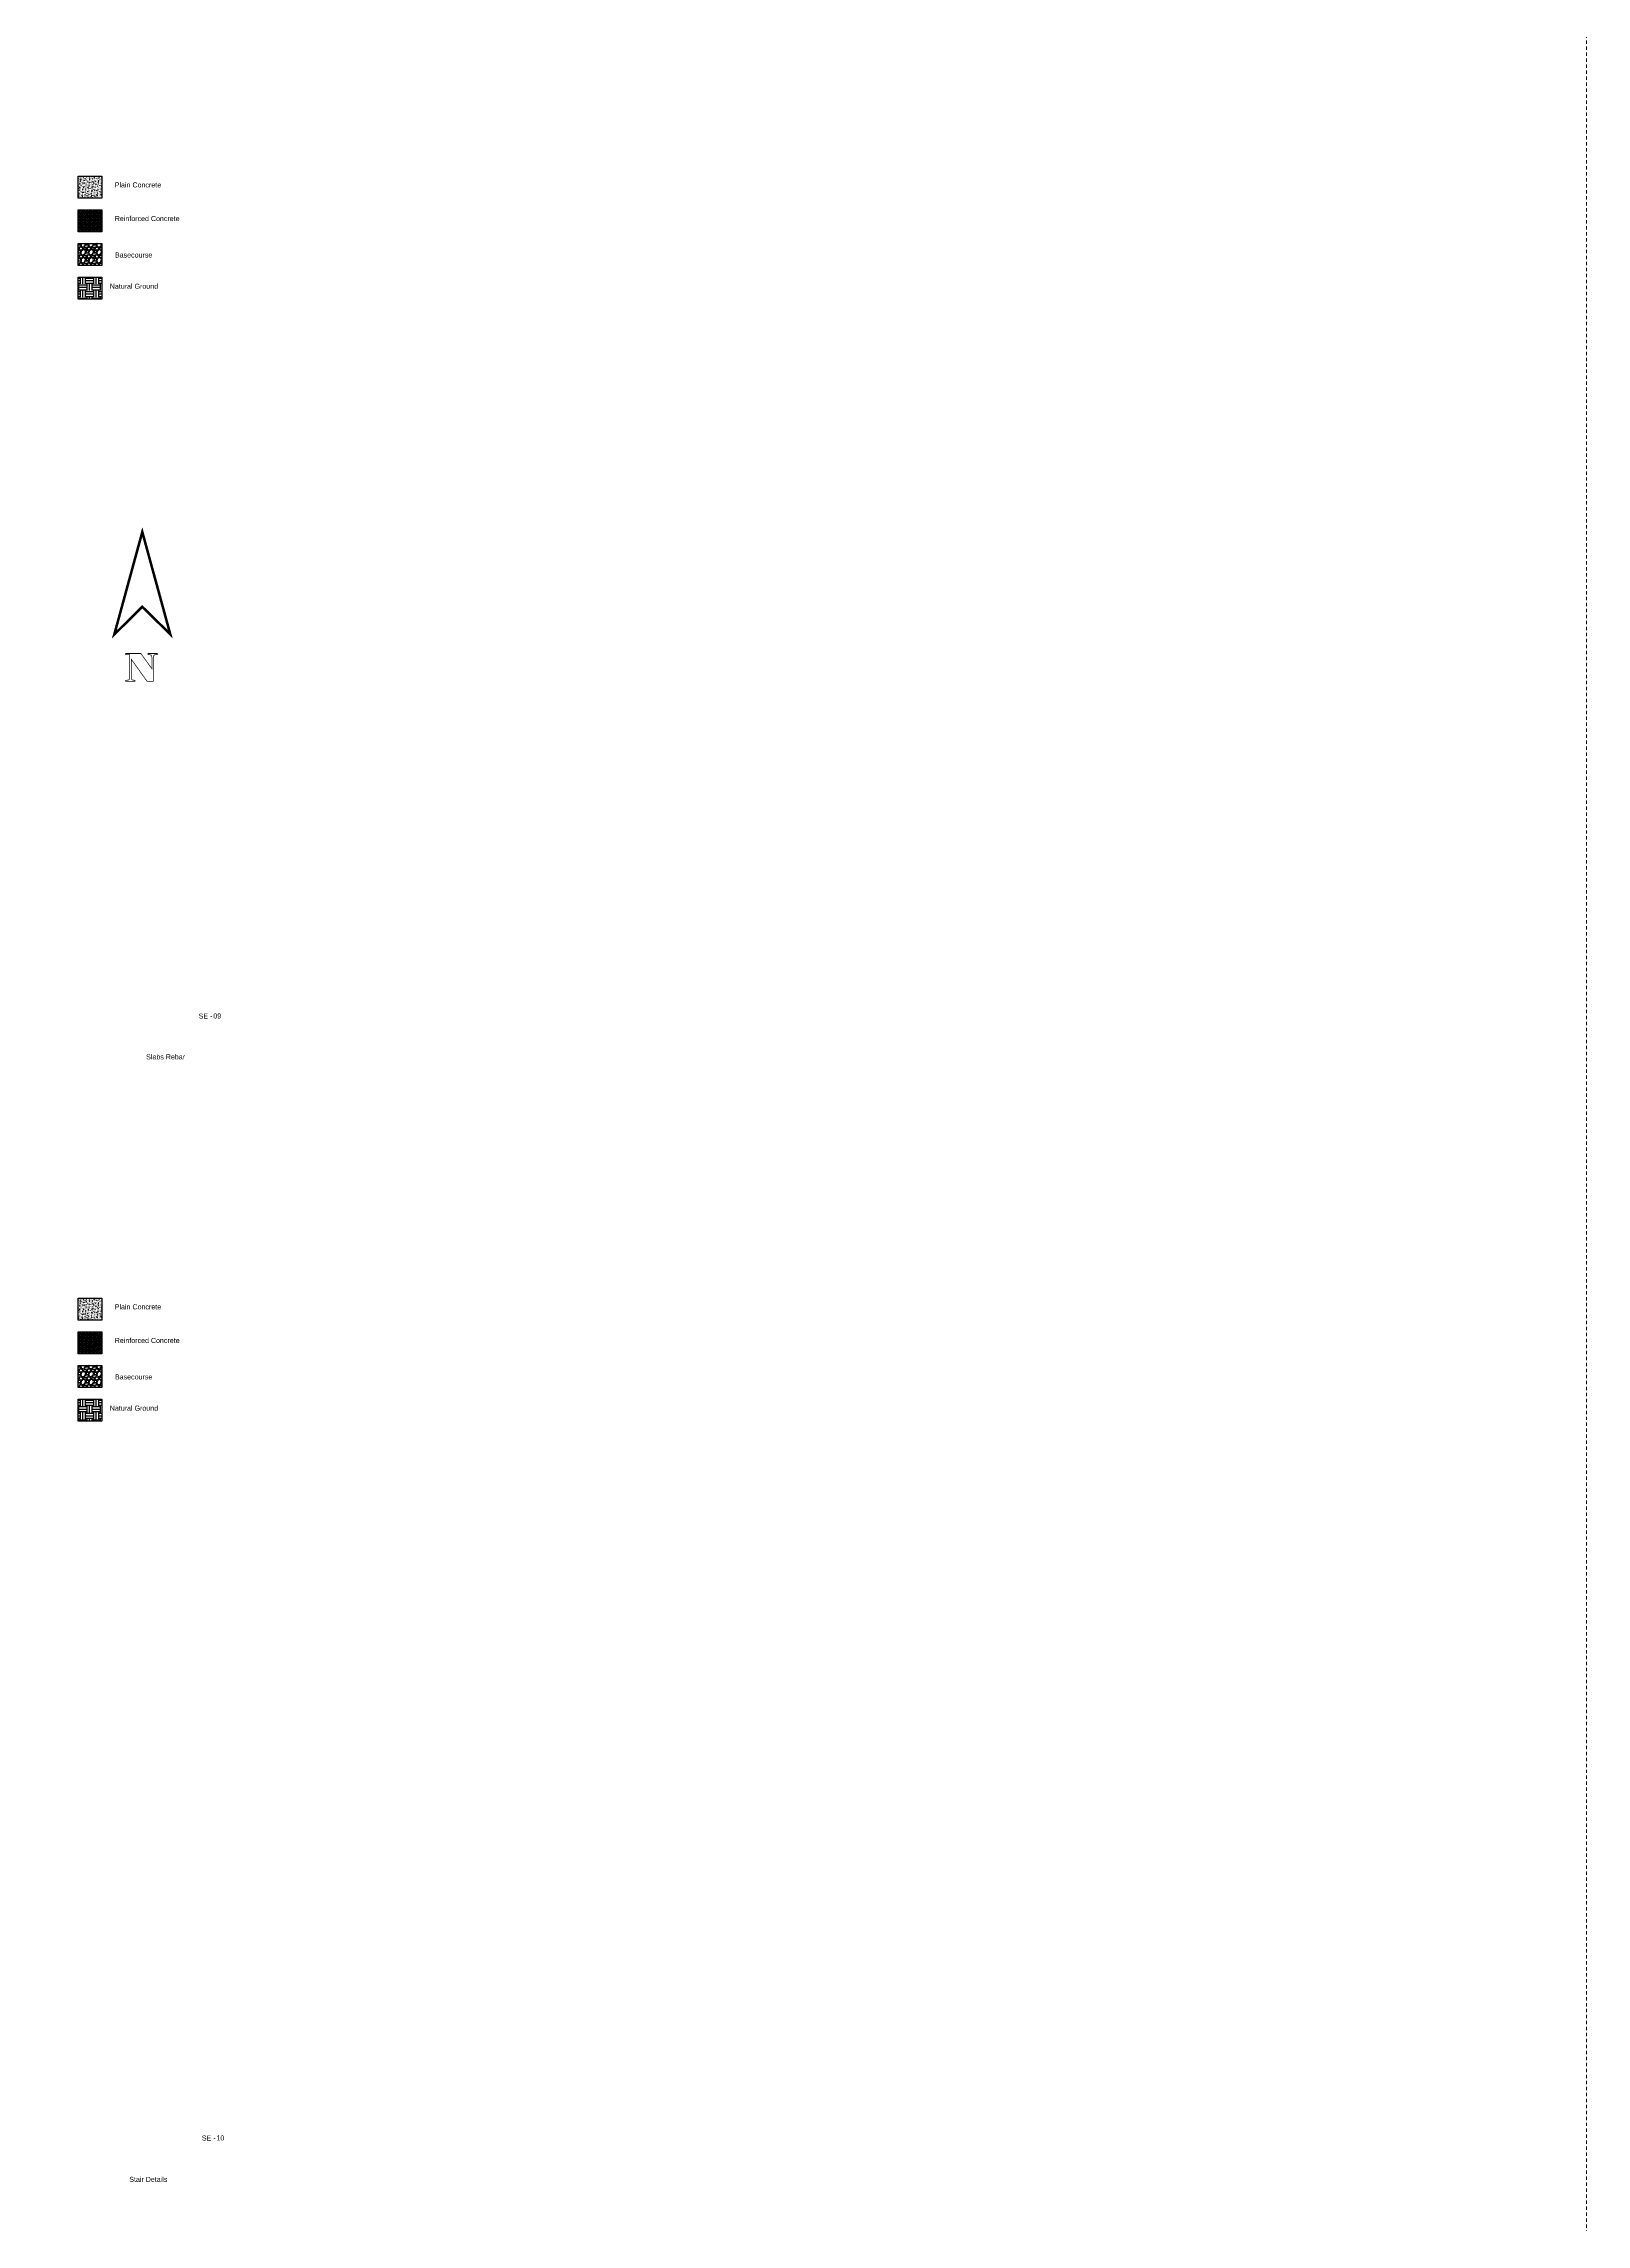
# Model space of a CAD drawing. Extents: x 166525 to 167198, y 178739 to 179747.
# Drawn here: x 166665.1 to 166723.1, y 179260.2 to 179342.2 of the extents above; entities that cross this region are included whole.
import ezdxf

# ---------------------------------------------------------------- set-up
doc = ezdxf.new("R2010")
doc.units = 0
doc.header["$MEASUREMENT"] = 0
doc.linetypes.add('HIDDEN2', pattern=[0.1875, 0.125, -0.0625])
doc.layers.get('0').update_dxf_attribs({"linetype": 'CONTINUOUS'})
for name, color, linetype in [('000FRAME', 7, 'CONTINUOUS'), ('006COL', 5, 'CONTINUOUS'), ('007HATH', 8, 'CONTINUOUS'), ('ceco.net 1', 7, 'CONTINUOUS'), ('Line 1', 2, 'CONTINUOUS'), ('TXT', 6, 'CONTINUOUS')]:
    doc.layers.add(name, color=color, linetype=linetype)
doc.layers.add('BEAM', color=6, linetype='CONTINUOUS', lineweight=13)

msp = doc.modelspace()

# ---------------------------------------------------------------- hatches: boundary and pattern name
at = {"linetype": 'Continuous'}
h = msp.add_hatch(dxfattribs=at)
h.set_pattern_fill('EARTH', color=8, style=0)
h.set_pattern_definition([(0, (-0.29138, 84.19293), (0.25, 0.25), [0.25, -0.25]), (0, (-0.29138, 84.28668), (0.25, 0.25), [0.25, -0.25]), (0, (-0.29138, 84.38043), (0.25, 0.25), [0.25, -0.25]), (90, (-0.26013, 84.41168), (-0.25, 0.25), [0.25, -0.25]), (90, (-0.16638, 84.41168), (-0.25, 0.25), [0.25, -0.25]), (90, (-0.07263, 84.41168), (-0.25, 0.25), [0.25, -0.25])])
h.paths.add_polyline_path([(166667.29067, 179333.41773), (166666.40831, 179333.41773), (166666.40831, 179332.59107), (166667.29067, 179332.59107)])
h = msp.add_hatch(dxfattribs=at)
h.set_pattern_fill('EARTH', color=8, style=0)
h.set_pattern_definition([(0, (-0.29138, 42.00215), (0.25, 0.25), [0.25, -0.25]), (0, (-0.29138, 42.0959), (0.25, 0.25), [0.25, -0.25]), (0, (-0.29138, 42.18965), (0.25, 0.25), [0.25, -0.25]), (90, (-0.26013, 42.2209), (-0.25, 0.25), [0.25, -0.25]), (90, (-0.16638, 42.2209), (-0.25, 0.25), [0.25, -0.25]), (90, (-0.07263, 42.2209), (-0.25, 0.25), [0.25, -0.25])])
h.paths.add_polyline_path([(166667.29067, 179291.22696), (166666.40831, 179291.22696), (166666.40831, 179290.4003), (166667.29067, 179290.4003)])
at = {"layer": '006COL'}
h = msp.add_hatch(dxfattribs=at)
h.set_pattern_fill('ANSI37', color=8, scale=0.38995, angle=90, style=0)
h.set_pattern_definition([(135, (166535.93206, 179214.58593), (-0.034467066, -0.034467066), []), (225, (166535.93206, 179214.58593), (0.034467066, -0.034467066), [])])
h.paths.add_polyline_path([(166666.40831, 179335.94856), (166666.40831, 179335.12191), (166667.29067, 179335.12191), (166667.29067, 179335.94856)])
h = msp.add_hatch(dxfattribs=at)
h.set_pattern_fill('ANSI37', color=8, scale=0.38995, angle=90, style=0)
h.set_pattern_definition([(135, (166535.93206, 179172.39516), (-0.034467066, -0.034467066), []), (225, (166535.93206, 179172.39516), (0.034467066, -0.034467066), [])])
h.paths.add_polyline_path([(166666.40831, 179293.75779), (166666.40831, 179292.93114), (166667.29067, 179292.93114), (166667.29067, 179293.75779)])
at = {"layer": '007HATH'}
h = msp.add_hatch(dxfattribs=at)
h.set_pattern_fill('AR-CONC', color=8, scale=0.015598, angle=270, style=0)
h.set_pattern_definition([(320, (166539.80306, 179213.8328), (-0.009788086, -0.11187834), [0.01169851, -0.12868361]), (265, (166539.80306, 179213.8328), (0.11732703, 0.02164245), [0.00935881, -0.10294689]), (10.451444, (166539.80224, 179213.82348), (0.10753894, -0.09023589), [0.009942204, -0.10936424]), (316.1842, (166539.83425, 179213.8328), (-0.02581772, -0.16646845), [0.01754777, -0.19302542]), (6.63564, (166539.8321, 179213.81893), (0.15194315, -0.1457887), [0.01491331, -0.16404645]), (261.18416, (166539.83425, 179213.8328), (0.15194315, -0.1457887), [0.01403821, -0.15442033]), (291, (166539.82645, 179213.817205), (-0.06280055, -0.09310564), [0.01169851, -0.12868361]), (236, (166539.82645, 179213.8172), (0.113109, -0.03795236), [0.00935881, -0.10294689]), (341.451445, (166539.82122, 179213.80945), (0.05030845, -0.131058), [0.0099422, -0.10936424]), (307.5, (166539.803057, 179213.832803), (0.051924828, -0.001896696), [0, -0.101699048, 0, -0.10450669, 0, -0.10333684]), (277.5, (166539.803057, 179213.832803), (0.061520392, -0.041033622), [0, -0.059584411, 0, -0.099359346, 0, -0.039384984]), (237.5, (166539.803057, 179213.867587), (-0.003518112, -0.083265695), [0, -0.038995034, 0, -0.121664505, 0, -0.16143944]), (227.5, (166539.80306, 179213.883185), (0.01561439, -0.090965457), [0, -0.050693544, 0, -0.08079771, 0, -0.1146454])])
h.paths.add_polyline_path([(166667.29067, 179337.21398), (166666.40831, 179337.21398), (166666.40831, 179336.38732), (166667.29067, 179336.38732)])
h = msp.add_hatch(dxfattribs=at)
h.set_pattern_fill('AR-CONC', color=8, scale=0.015598, angle=270, style=0)
h.set_pattern_definition([(320, (166539.80306, 179171.64203), (-0.009788086, -0.11187834), [0.01169851, -0.12868361]), (265, (166539.80306, 179171.64203), (0.11732703, 0.02164245), [0.00935881, -0.10294689]), (10.451444, (166539.80224, 179171.63271), (0.10753894, -0.09023589), [0.009942204, -0.10936424]), (316.1842, (166539.83425, 179171.64203), (-0.02581772, -0.16646845), [0.01754777, -0.19302542]), (6.63564, (166539.8321, 179171.62816), (0.15194315, -0.1457887), [0.01491331, -0.16404645]), (261.18416, (166539.83425, 179171.64203), (0.15194315, -0.1457887), [0.01403821, -0.15442033]), (291, (166539.82645, 179171.62643), (-0.06280055, -0.09310564), [0.01169851, -0.12868361]), (236, (166539.82645, 179171.62643), (0.113109, -0.03795236), [0.00935881, -0.10294689]), (341.451445, (166539.82122, 179171.61868), (0.05030845, -0.131058), [0.0099422, -0.10936424]), (307.5, (166539.803057, 179171.642033), (0.051924828, -0.001896696), [0, -0.101699048, 0, -0.10450669, 0, -0.10333684]), (277.5, (166539.803057, 179171.64203), (0.061520392, -0.041033622), [0, -0.059584411, 0, -0.099359346, 0, -0.039384984]), (237.5, (166539.803057, 179171.676816), (-0.003518112, -0.083265695), [0, -0.038995034, 0, -0.121664505, 0, -0.16143944]), (227.5, (166539.80306, 179171.692414), (0.01561439, -0.090965457), [0, -0.050693544, 0, -0.08079771, 0, -0.1146454])])
h.paths.add_polyline_path([(166667.29067, 179295.02321), (166666.40831, 179295.02321), (166666.40831, 179294.19655), (166667.29067, 179294.19655)])
at = {"layer": 'Line 1', "linetype": 'Continuous'}
h = msp.add_hatch(dxfattribs=at)
h.set_pattern_fill('GRAVEL', color=8, scale=0.3, style=0)
h.set_pattern_definition([(228.012787504, (-0.075382, 84.492926), (-2.4, -2.7), [0.0403608, -3.99572641412]), (184.969740728, (-0.102382, 84.462926), (3.6, 0.3), [0.0692604, -6.85677742837]), (132.510447078, (-0.171382, 84.456926), (3, -3.3), [0.0488364, -4.83480977883]), (267.273689006, (-0.288382, 84.381926), (0.3, 6), [0.0630714, -6.2440674125]), (292.833654178, (-0.291382, 84.318926), (-1.5, 3.6), [0.0618465, -6.12281193843]), (357.273689006, (-0.267382, 84.261926), (-6, 0.3), [0.0630714, -6.2440674125]), (37.6942404667, (-0.204382, 84.258926), (-3.9, -3), [0.0834087, -8.25745456467]), (72.255328375, (-0.138382, 84.309926), (2.1, 6.6), [0.0787464, -7.79589644904]), (121.429565615, (-0.114382, 84.384926), (-2.4, 3.9), [0.063285, -6.26522193292]), (175.236358309, (-0.147382, 84.438926), (3.3, -0.3), [0.0722496, -3.54022877364]), (222.397437798, (-0.219382, 84.4449255), (-3.6, -3.3), [0.0934344, -9.25001250144]), (138.814074834, (0.008618, 84.378926), (-2.1, 1.8), [0.0318903, -3.15715344382]), (171.46923439, (-0.015382, 84.399926), (3.9, -0.6), [0.0606711, -6.00645342485]), (225, (-0.07538, 84.40893), (-3e-17, -0.3), [0.0424263, -0.3818377687]), (203.198590514, (-0.09638, 84.444926), (1.5, 0.6), [0.0228474, -2.26188453176]), (291.801409486, (-0.11738, 84.435926), (-0.3, 0.9), [0.0323109, -1.58323854214]), (30.963756532, (-0.10538, 84.405926), (0.9, 0.6), [0.0524787, -1.69680686845]), (161.565051177, (-0.06038, 84.43293), (0.6, -0.3), [0.0379473, -0.91073599805]), (16.389540334, (-0.291382, 84.435926), (3, 0.9), [0.05316, -5.262853544]), (70.346175942, (-0.240382, 84.450926), (-1.2000000000004, -3.300000000001), [0.0445983, -4.4152223242]), (293.198590514, (-0.06038, 84.492926), (-0.6, 1.5), [0.0456945, -2.23903743176]), (343.610459666, (-0.042382, 84.450926), (-3, 0.9), [0.05316, -5.262853544]), (339.44395478, (-0.29138, 84.249926), (-1.5, 0.6), [0.051264, -2.5119371236]), (294.775140569, (-0.243382, 84.231926), (-1.5, 3.3), [0.0429534, -4.252392919]), (66.801409486, (-0.05738, 84.192926), (0.6, 1.5), [0.0456945, -2.23903743176]), (17.354024636, (-0.039382, 84.234926), (-3.9, -1.2), [0.0502893, -4.97862708427]), (69.44395478, (-0.20438, 84.192926), (-0.6, -1.5), [0.025632, -2.5375691236]), (101.309932474, (-0.07538, 84.192926), (-0.3, 1.2), [0.015297, -1.51440885408]), (165.963756532, (-0.07838, 84.207926), (0.9, -0.3), [0.0618465, -1.1750851877]), (186.009005957, (-0.138382, 84.222926), (3, 0.3), [0.057315, -5.67417695236]), (303.690067526, (-0.10538, 84.378926), (-0.3, 0.6), [0.0432666, -1.03839878264]), (353.157226587, (-0.081382, 84.342926), (5.1, -0.6), [0.0755382, -7.4782687872]), (60.945395901, (-0.006382, 84.333926), (-1.2, -2.1), [0.0308868, -3.0578022423]), (90, (0.00862, 84.36093), (-0.3, 0.3), [0.018, -0.282]), (120.256437164, (-0.144382, 84.231926), (1.2, -2.1), [0.0416772, -4.12605599683]), (48.012787504, (-0.165382, 84.267926), (2.4, 2.7), [0.0807216, -3.95536561412]), (0, (-0.11138, 84.32793), (0.3, 0.3), [0.078, -0.222]), (325.304846469, (-0.033382, 84.327926), (3, -2.1), [0.0474342, -4.69598229025]), (254.054604099, (0.00562, 84.300926), (-0.3, -1.2), [0.0436806, -2.1403523668]), (207.645975364, (-0.006382, 84.258926), (-5.7, -3), [0.0711195, -7.04084225468]), (175.42607874, (-0.069382, 84.225926), (-3.9, 0.3), [0.0752397, -7.4487220224])])
h.paths.add_polyline_path([(166667.29067, 179334.68315), (166666.40831, 179334.68315), (166666.40831, 179333.85649), (166667.29067, 179333.85649)])
h = msp.add_hatch(dxfattribs=at)
h.set_pattern_fill('GRAVEL', color=8, scale=0.3, style=0)
h.set_pattern_definition([(228.012787504, (-0.075382, 42.302155), (-2.4, -2.7), [0.0403608, -3.99572641412]), (184.969740728, (-0.102382, 42.272155), (3.6, 0.3), [0.0692604, -6.85677742837]), (132.510447078, (-0.171382, 42.266155), (3, -3.3), [0.0488364, -4.83480977883]), (267.273689006, (-0.288382, 42.191155), (0.3, 6), [0.0630714, -6.2440674125]), (292.833654178, (-0.291382, 42.128155), (-1.5, 3.6), [0.0618465, -6.12281193843]), (357.273689006, (-0.267382, 42.071155), (-6, 0.3), [0.0630714, -6.2440674125]), (37.6942404667, (-0.204382, 42.068155), (-3.9, -3), [0.0834087, -8.25745456467]), (72.255328375, (-0.138382, 42.119155), (2.1, 6.6), [0.0787464, -7.79589644904]), (121.429565615, (-0.114382, 42.194155), (-2.4, 3.9), [0.063285, -6.26522193292]), (175.236358309, (-0.147382, 42.248155), (3.3, -0.3), [0.0722496, -3.54022877364]), (222.397437798, (-0.219382, 42.254155), (-3.6, -3.3), [0.0934344, -9.25001250144]), (138.814074834, (0.008618, 42.188155), (-2.1, 1.8), [0.0318903, -3.15715344382]), (171.46923439, (-0.015382, 42.209155), (3.9, -0.6), [0.0606711, -6.00645342485]), (225, (-0.07538, 42.21815), (-3e-17, -0.3), [0.0424263, -0.3818377687]), (203.198590514, (-0.09638, 42.254155), (1.5, 0.6), [0.0228474, -2.26188453176]), (291.801409486, (-0.11738, 42.245155), (-0.3, 0.9), [0.0323109, -1.58323854214]), (30.963756532, (-0.10538, 42.215155), (0.9, 0.6), [0.0524787, -1.69680686845]), (161.565051177, (-0.06038, 42.24215), (0.6, -0.3), [0.0379473, -0.91073599805]), (16.389540334, (-0.291382, 42.245155), (3, 0.9), [0.05316, -5.262853544]), (70.346175942, (-0.240382, 42.260155), (-1.2000000000004, -3.300000000001), [0.0445983, -4.4152223242]), (293.198590514, (-0.06038, 42.302155), (-0.6, 1.5), [0.0456945, -2.23903743176]), (343.610459666, (-0.042382, 42.260155), (-3, 0.9), [0.05316, -5.262853544]), (339.44395478, (-0.29138, 42.059155), (-1.5, 0.6), [0.051264, -2.5119371236]), (294.775140569, (-0.243382, 42.041155), (-1.5, 3.3), [0.0429534, -4.252392919]), (66.801409486, (-0.05738, 42.002155), (0.6, 1.5), [0.0456945, -2.23903743176]), (17.354024636, (-0.039382, 42.044155), (-3.9, -1.2), [0.0502893, -4.97862708427]), (69.44395478, (-0.20438, 42.002155), (-0.6, -1.5), [0.025632, -2.5375691236]), (101.309932474, (-0.07538, 42.002155), (-0.3, 1.2), [0.015297, -1.51440885408]), (165.963756532, (-0.07838, 42.017155), (0.9, -0.3), [0.0618465, -1.1750851877]), (186.009005957, (-0.138382, 42.032155), (3, 0.3), [0.057315, -5.67417695236]), (303.690067526, (-0.10538, 42.188155), (-0.3, 0.6), [0.0432666, -1.03839878264]), (353.157226587, (-0.081382, 42.152155), (5.1, -0.6), [0.0755382, -7.4782687872]), (60.945395901, (-0.006382, 42.143155), (-1.2, -2.1), [0.0308868, -3.0578022423]), (90, (0.00862, 42.17015), (-0.3, 0.3), [0.018, -0.282]), (120.256437164, (-0.144382, 42.041155), (1.2, -2.1), [0.0416772, -4.12605599683]), (48.012787504, (-0.165382, 42.077155), (2.4, 2.7), [0.0807216, -3.95536561412]), (0, (-0.11138, 42.13715), (0.3, 0.3), [0.078, -0.222]), (325.304846469, (-0.033382, 42.137155), (3, -2.1), [0.0474342, -4.69598229025]), (254.054604099, (0.00562, 42.110155), (-0.3, -1.2), [0.0436806, -2.1403523668]), (207.645975364, (-0.006382, 42.068155), (-5.7, -3), [0.0711195, -7.04084225468]), (175.42607874, (-0.069382, 42.035155), (-3.9, 0.3), [0.0752397, -7.4487220224])])
h.paths.add_polyline_path([(166667.29067, 179292.49238), (166666.40831, 179292.49238), (166666.40831, 179291.66572), (166667.29067, 179291.66572)])

# ---------------------------------------------------------------- linework, layer by layer
at = {"layer": '000FRAME', "color": 7}
for points in [[(166667.29067, 179337.21398), (166667.29067, 179336.38732), (166666.40831, 179336.38732), (166666.40831, 179337.21398)], [(166667.29067, 179335.94856), (166667.29067, 179335.12191), (166666.40831, 179335.12191), (166666.40831, 179335.94856)], [(166667.29067, 179334.68315), (166667.29067, 179333.85649), (166666.40831, 179333.85649), (166666.40831, 179334.68315)], [(166667.29067, 179333.41773), (166667.29067, 179332.59107), (166666.40831, 179332.59107), (166666.40831, 179333.41773)], [(166667.29067, 179295.02321), (166667.29067, 179294.19655), (166666.40831, 179294.19655), (166666.40831, 179295.02321)], [(166667.29067, 179293.75779), (166667.29067, 179292.93114), (166666.40831, 179292.93114), (166666.40831, 179293.75779)], [(166667.29067, 179292.49238), (166667.29067, 179291.66572), (166666.40831, 179291.66572), (166666.40831, 179292.49238)], [(166667.29067, 179291.22696), (166667.29067, 179290.4003), (166666.40831, 179290.4003), (166666.40831, 179291.22696)]]:
    msp.add_lwpolyline(points, close=True, dxfattribs=at)
at = {"layer": 'BEAM', "linetype": 'HIDDEN2'}
msp.add_lwpolyline([(166571.80888, 179747.31335), (166723.13076, 179747.31335), (166723.13076, 178879.79299), (166571.80888, 178879.79299)], close=True, dxfattribs=at)
at = {"layer": 'ceco.net 1', "color": 3, "const_width": 0.09615}
msp.add_lwpolyline([(166667.76252, 179319.9786), (166668.81677, 179323.83305), (166669.8688, 179319.98818), (166668.81583, 179321.01987)], close=True, dxfattribs=at)
at = {"layer": 'ceco.net 1', "color": 3, "const_width": 0.02596}
msp.add_lwpolyline([(166668.40071, 179318.37393), (166668.40071, 179318.35624), (166668.40207, 179318.33856), (166668.40479, 179318.32359), (166668.40751, 179318.31135), (166668.41159, 179318.2991), (166668.41568, 179318.28958), (166668.42112, 179318.28278), (166668.42656, 179318.27733), (166668.43336, 179318.27325), (166668.44289, 179318.27053), (166668.45377, 179318.26645), (166668.46737, 179318.26373), (166668.4837, 179318.26101), (166668.50139, 179318.25829), (166668.52179, 179318.25693), (166668.54356, 179318.25693), (166668.54356, 179318.21611), (166668.19664, 179318.21611), (166668.19664, 179318.25693), (166668.20616, 179318.25693), (166668.22521, 179318.25693), (166668.2429, 179318.25829), (166668.25922, 179318.26101), (166668.27419, 179318.26373), (166668.28643, 179318.26645), (166668.29731, 179318.27053), (166668.30684, 179318.27325), (166668.31364, 179318.27733), (166668.32044, 179318.28278), (166668.32724, 179318.28958), (166668.33269, 179318.2991), (166668.33677, 179318.30999), (166668.34085, 179318.32359), (166668.34357, 179318.33719), (166668.34493, 179318.35352), (166668.34493, 179318.36985), (166668.34493, 179319.22287), (166668.19664, 179319.22287), (166668.19664, 179319.26368), (166668.7626, 179319.26368), (166669.17618, 179318.69092), (166669.17618, 179319.09906), (166669.17618, 179319.11811), (166669.17482, 179319.13444), (166669.1721, 179319.1494), (166669.16938, 179319.16301), (166669.16666, 179319.17525), (166669.16122, 179319.18477), (166669.15714, 179319.19158), (166669.1517, 179319.19702), (166669.14353, 179319.20246), (166669.13265, 179319.2079), (166669.12041, 179319.21198), (166669.1068, 179319.21607), (166669.09047, 179319.21879), (166669.07279, 179319.22151), (166669.05374, 179319.22287), (166669.03333, 179319.22287), (166669.02925, 179319.22287), (166669.02925, 179319.26368), (166669.37618, 179319.26368), (166669.37618, 179319.22287), (166669.36529, 179319.22287), (166669.34624, 179319.22287), (166669.32992, 179319.22151), (166669.31359, 179319.21879), (166669.29863, 179319.21607), (166669.28638, 179319.21334), (166669.2755, 179319.20926), (166669.26598, 179319.20518), (166669.25917, 179319.2011), (166669.25373, 179319.1943), (166669.24829, 179319.18613), (166669.24421, 179319.17525), (166669.24013, 179319.16437), (166669.23741, 179319.15076), (166669.23469, 179319.13444), (166669.23333, 179319.11811), (166669.23333, 179319.09906), (166669.23333, 179318.21611), (166668.99796, 179318.21611), (166668.40071, 179319.04873), (166668.40071, 179318.37393), (166668.40071, 179318.37393)], dxfattribs=at)

# ---------------------------------------------------------------- texts
at = {"layer": 'TXT', "color": 7, "char_height": 0.1904466}
for s, insert, width, attachment_point in [('{\\fArial|b0|i0|c0|p34;Plain Concrete}', (166668.6533, 179336.98072), 2.9052944, 2), ('{\\fArial|b0|i0|c0|p34;Reinforced Concrete}', (166669.00108, 179335.7153), 2.9052944, 2), ('{\\fArial|b0|i0|c0|p34;Basecourse }', (166668.49097, 179334.34483), 2.9052944, 2), ('{\\fArial|b0|i0|c0|p34;Natural Ground}', (166668.50275, 179333.16943), 2.9052944, 2), ('\\A1;{\\fArial|b0|i0|c0|p34;SE -}', (166671.4551, 179305.72178), 2.6058199, 3), ('\\A1;{\\fArial|b0|i0|c0|p34;09}', (166671.78277, 179305.72688), 2.6058199, 3), ('{\\fArial|b0|i0|c0|p34;Slabs Rebar}', (166670.42542, 179304.18954), 2.9052944, 3), ('{\\fArial|b0|i0|c0|p34;Plain Concrete}', (166668.6533, 179294.78994), 2.9052944, 2), ('{\\fArial|b0|i0|c0|p34;Reinforced Concrete}', (166669.00108, 179293.52453), 2.9052944, 2), ('{\\fArial|b0|i0|c0|p34;Basecourse }', (166668.49097, 179292.15406), 2.9052944, 2), ('{\\fArial|b0|i0|c0|p34;Natural Ground}', (166668.50275, 179290.97866), 2.9052944, 2), ('\\A1;{\\fArial|b0|i0|c0|p34;SE -}', (166671.5733, 179263.53001), 2.6058199, 3), ('\\A1;{\\fArial|b0|i0|c0|p34;10}', (166671.90097, 179263.53511), 2.6058199, 3), ('{\\fArial|b0|i0|c0|p34;Stair Details}', (166669.76002, 179261.97644), 2.9052944, 3)]:
    msp.add_mtext(s, dxfattribs=dict(at, insert=insert, width=width, attachment_point=attachment_point))

doc.saveas('drawing.dxf')
